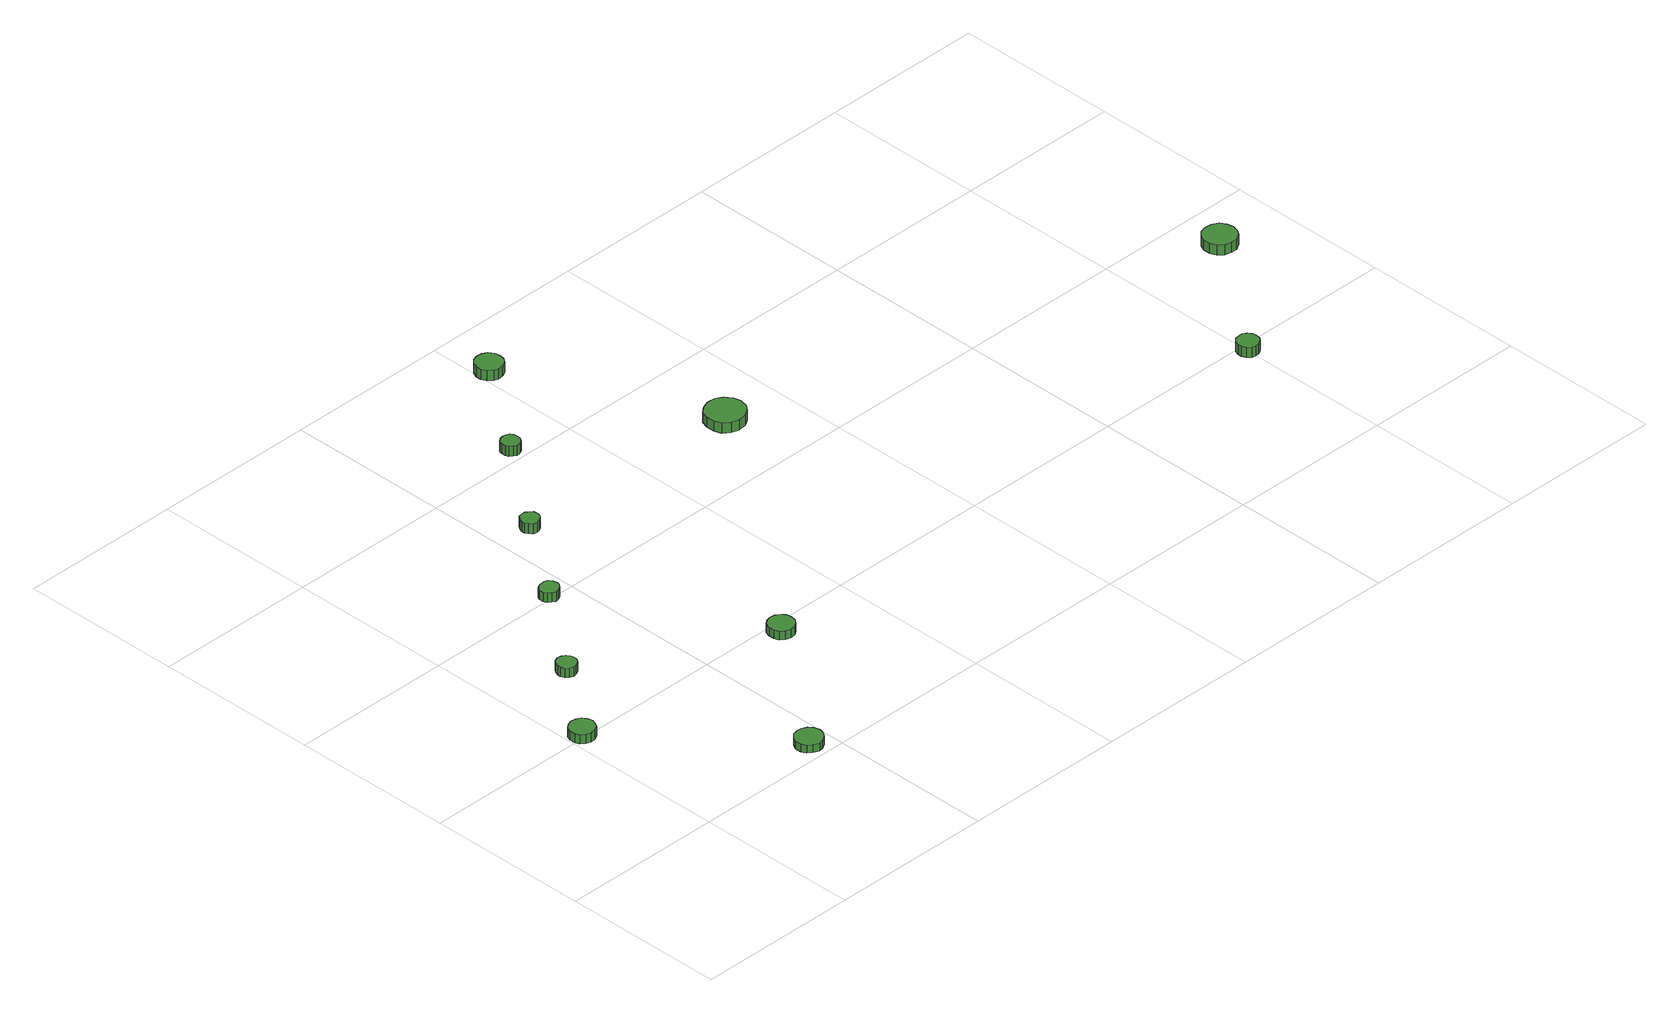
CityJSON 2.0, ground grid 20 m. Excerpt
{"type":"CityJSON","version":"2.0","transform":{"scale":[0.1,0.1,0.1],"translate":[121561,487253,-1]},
"CityObjects":{
"tree1":{"type":"SolitaryVegetationObject","attributes":{"function":"something"},"geometry":[{"type":"MultiSurface","lod":"1","boundaries":[[[0,1,2,3,4,5,6,7,8,9,10,11,12,13,14]],[[15,16,17,18,19,20,21,22,23,24,25,26,27,28,29]],[[0,29,28,1]],[[1,28,27,2]],[[2,27,26,3]],[[3,26,25,4]],[[4,25,24,5]],[[5,24,23,6]],[[6,23,22,7]],[[7,22,21,8]],[[8,21,20,9]],[[9,20,19,10]],[[10,19,18,11]],[[11,18,17,12]],[[12,17,16,13]],[[13,16,15,14]],[[14,15,29,0]]]}]},
"tree2":{"type":"SolitaryVegetationObject","attributes":{"function":"something"},"geometry":[{"type":"MultiSurface","lod":"1","boundaries":[[[30,31,32,33,34,35,36,37,38,39,40,41,42,43,44]],[[45,46,47,48,49,50,51,52,53,54,55,56,57,58,59]],[[30,59,58,31]],[[31,58,57,32]],[[32,57,56,33]],[[33,56,55,34]],[[34,55,54,35]],[[35,54,53,36]],[[36,53,52,37]],[[37,52,51,38]],[[38,51,50,39]],[[39,50,49,40]],[[40,49,48,41]],[[41,48,47,42]],[[42,47,46,43]],[[43,46,45,44]],[[44,45,59,30]]]}]},
"tree3":{"type":"SolitaryVegetationObject","attributes":{"function":"something"},"geometry":[{"type":"MultiSurface","lod":"1","boundaries":[[[60,61,62,63,64,65,66,67,68,69,70,71,72,73,74]],[[75,76,77,78,79,80,81,82,83,84,85,86,87,88,89]],[[60,89,88,61]],[[61,88,87,62]],[[62,87,86,63]],[[63,86,85,64]],[[64,85,84,65]],[[65,84,83,66]],[[66,83,82,67]],[[67,82,81,68]],[[68,81,80,69]],[[69,80,79,70]],[[70,79,78,71]],[[71,78,77,72]],[[72,77,76,73]],[[73,76,75,74]],[[74,75,89,60]]]}]},
"tree4":{"type":"SolitaryVegetationObject","attributes":{"function":"something"},"geometry":[{"type":"MultiSurface","lod":"1","boundaries":[[[90,91,92,93,94,95,96,97,98,99,100,101,102,103,104]],[[105,106,107,108,109,110,111,112,113,114,115,116,117,118,119]],[[90,119,118,91]],[[91,118,117,92]],[[92,117,116,93]],[[93,116,115,94]],[[94,115,114,95]],[[95,114,113,96]],[[96,113,112,97]],[[97,112,111,98]],[[98,111,110,99]],[[99,110,109,100]],[[100,109,108,101]],[[101,108,107,102]],[[102,107,106,103]],[[103,106,105,104]],[[104,105,119,90]]]}]},
"tree5":{"type":"SolitaryVegetationObject","attributes":{"function":"something"},"geometry":[{"type":"MultiSurface","lod":"1","boundaries":[[[120,121,122,123,124,125,126,127,128,129,130,131,132,133,134]],[[135,136,137,138,139,140,141,142,143,144,145,146,147,148,149]],[[120,149,148,121]],[[121,148,147,122]],[[122,147,146,123]],[[123,146,145,124]],[[124,145,144,125]],[[125,144,143,126]],[[126,143,142,127]],[[127,142,141,128]],[[128,141,140,129]],[[129,140,139,130]],[[130,139,138,131]],[[131,138,137,132]],[[132,137,136,133]],[[133,136,135,134]],[[134,135,149,120]]]}]},
"tree6":{"type":"SolitaryVegetationObject","attributes":{"function":"something"},"geometry":[{"type":"MultiSurface","lod":"1","boundaries":[[[150,151,152,153,154,155,156,157,158,159,160,161,162,163,164]],[[165,166,167,168,169,170,171,172,173,174,175,176,177,178,179]],[[150,179,178,151]],[[151,178,177,152]],[[152,177,176,153]],[[153,176,175,154]],[[154,175,174,155]],[[155,174,173,156]],[[156,173,172,157]],[[157,172,171,158]],[[158,171,170,159]],[[159,170,169,160]],[[160,169,168,161]],[[161,168,167,162]],[[162,167,166,163]],[[163,166,165,164]],[[164,165,179,150]]]}]},
"tree7":{"type":"SolitaryVegetationObject","attributes":{"function":"something"},"geometry":[{"type":"MultiSurface","lod":"1","boundaries":[[[180,181,182,183,184,185,186,187,188,189,190,191,192,193,194]],[[195,196,197,198,199,200,201,202,203,204,205,206,207,208,209]],[[180,209,208,181]],[[181,208,207,182]],[[182,207,206,183]],[[183,206,205,184]],[[184,205,204,185]],[[185,204,203,186]],[[186,203,202,187]],[[187,202,201,188]],[[188,201,200,189]],[[189,200,199,190]],[[190,199,198,191]],[[191,198,197,192]],[[192,197,196,193]],[[193,196,195,194]],[[194,195,209,180]]]}]},
"tree8":{"type":"SolitaryVegetationObject","attributes":{"function":"something"},"geometry":[{"type":"MultiSurface","lod":"1","boundaries":[[[210,211,212,213,214,215,216,217,218,219,220,221,222,223,224]],[[225,226,227,228,229,230,231,232,233,234,235,236,237,238,239]],[[210,239,238,211]],[[211,238,237,212]],[[212,237,236,213]],[[213,236,235,214]],[[214,235,234,215]],[[215,234,233,216]],[[216,233,232,217]],[[217,232,231,218]],[[218,231,230,219]],[[219,230,229,220]],[[220,229,228,221]],[[221,228,227,222]],[[222,227,226,223]],[[223,226,225,224]],[[224,225,239,210]]]}]},
"tree9":{"type":"SolitaryVegetationObject","attributes":{"function":"something"},"geometry":[{"type":"MultiSurface","lod":"1","boundaries":[[[240,241,242,243,244,245,246,247,248,249,250,251,252,253,254]],[[255,256,257,258,259,260,261,262,263,264,265,266,267,268,269]],[[240,269,268,241]],[[241,268,267,242]],[[242,267,266,243]],[[243,266,265,244]],[[244,265,264,245]],[[245,264,263,246]],[[246,263,262,247]],[[247,262,261,248]],[[248,261,260,249]],[[249,260,259,250]],[[250,259,258,251]],[[251,258,257,252]],[[252,257,256,253]],[[253,256,255,254]],[[254,255,269,240]]]}]},
"tree10":{"type":"SolitaryVegetationObject","attributes":{"function":"something"},"geometry":[{"type":"MultiSurface","lod":"1","boundaries":[[[270,271,272,273,274,275,276,277,278,279,280,281,282,283,284]],[[285,286,287,288,289,290,291,292,293,294,295,296,297,298,299]],[[270,299,298,271]],[[271,298,297,272]],[[272,297,296,273]],[[273,296,295,274]],[[274,295,294,275]],[[275,294,293,276]],[[276,293,292,277]],[[277,292,291,278]],[[278,291,290,279]],[[279,290,289,280]],[[280,289,288,281]],[[281,288,287,282]],[[282,287,286,283]],[[283,286,285,284]],[[284,285,299,270]]]}]},
"tree11":{"type":"SolitaryVegetationObject","attributes":{"function":"something"},"geometry":[{"type":"MultiSurface","lod":"1","boundaries":[[[300,301,302,303,304,305,306,307,308,309,310,311,312,313,314]],[[315,316,317,318,319,320,321,322,323,324,325,326,327,328,329]],[[300,329,328,301]],[[301,328,327,302]],[[302,327,326,303]],[[303,326,325,304]],[[304,325,324,305]],[[305,324,323,306]],[[306,323,322,307]],[[307,322,321,308]],[[308,321,320,309]],[[309,320,319,310]],[[310,319,318,311]],[[311,318,317,312]],[[312,317,316,313]],[[313,316,315,314]],[[314,315,329,300]]]}]}
},
"vertices":[
[33,204,18],[31,210,18],[28,215,18],[22,218,18],[16,219,18],[10,217,18],[5,213,18],[3,207,18],[3,201,18],[5,195,18],[10,191,18],[16,189,18],[22,190,18],[28,193,18],[31,198,18],[31,198,6],[28,193,6],[22,190,6],[16,189,6],[10,191,6],[5,195,6],[3,201,6],[3,207,6],[5,213,6],[10,217,6],[16,219,6],[22,218,6],[28,215,6],[31,210,6],[33,204,6],
[100,297,18],[99,302,18],[96,306,18],[92,308,18],[87,309,18],[82,307,18],[79,304,18],[77,299,18],[77,295,18],[79,290,18],[82,287,18],[87,285,18],[92,286,18],[96,288,18],[99,292,18],[99,292,6],[96,288,6],[92,286,6],[87,285,6],[82,287,6],[79,290,6],[77,295,6],[77,299,6],[79,304,6],[82,307,6],[87,309,6],[92,308,6],[96,306,6],[99,302,6],[100,297,6],
[191,24,16],[189,31,16],[185,36,16],[179,39,16],[173,40,16],[166,38,16],[161,33,16],[158,27,16],[158,20,16],[161,14,16],[166,10,16],[173,7,16],[179,8,16],[185,12,16],[189,17,16],[189,17,6],[185,12,6],[179,8,6],[173,7,6],[166,10,6],[161,14,6],[158,20,6],[158,27,6],[161,33,6],[166,38,6],[173,40,6],[179,39,6],[185,36,6],[189,31,6],[191,24,6],
[183,404,18],[182,409,18],[179,413,18],[175,415,18],[170,415,18],[166,414,18],[162,411,18],[160,407,18],[160,402,18],[162,398,18],[166,395,18],[170,393,18],[175,394,18],[179,396,18],[182,400,18],[182,400,6],[179,396,6],[175,394,6],[170,393,6],[166,395,6],[162,398,6],[160,402,6],[160,407,6],[162,411,6],[166,414,6],[170,415,6],[175,415,6],[179,413,6],[182,409,6],[183,404,6],
[313,187,17],[312,193,17],[308,198,17],[303,201,17],[296,202,17],[290,200,17],[285,196,17],[283,190,17],[283,183,17],[285,177,17],[290,173,17],[296,171,17],[303,172,17],[308,175,17],[312,180,17],[312,180,6],[308,175,6],[303,172,6],[296,171,6],[290,173,6],[285,177,6],[283,183,6],[283,190,6],[285,196,6],[290,200,6],[296,202,6],[303,201,6],[308,198,6],[312,193,6],[313,187,6],
[256,505,19],[255,510,19],[252,513,19],[248,516,19],[244,516,19],[239,515,19],[236,512,19],[234,507,19],[234,503,19],[236,499,19],[239,495,19],[244,494,19],[248,495,19],[252,497,19],[255,501,19],[255,501,6],[252,497,6],[248,495,6],[244,494,6],[239,495,6],[236,499,6],[234,503,6],[234,507,6],[236,512,6],[239,515,6],[244,516,6],[248,516,6],[252,513,6],[255,510,6],[256,505,6],
[334,611,25],[333,616,25],[331,620,25],[327,622,25],[322,622,25],[318,621,25],[314,618,25],[313,614,25],[313,609,25],[314,605,25],[318,602,25],[322,600,25],[327,601,25],[331,603,25],[333,607,25],[333,607,12],[331,603,12],[327,601,12],[322,600,12],[318,602,12],[314,605,12],[313,609,12],[313,614,12],[314,618,12],[318,621,12],[322,622,12],[327,622,12],[331,620,12],[333,616,12],[334,611,12],
[423,725,26],[422,732,26],[418,738,26],[412,741,26],[405,742,26],[399,740,26],[394,735,26],[391,729,26],[391,722,26],[394,716,26],[399,711,26],[405,709,26],[412,710,26],[418,713,26],[422,719,26],[422,719,13],[418,713,13],[412,710,13],[405,709,13],[399,711,13],[394,716,13],[391,722,13],[391,729,13],[394,735,13],[399,740,13],[405,742,13],[412,741,13],[418,738,13],[422,732,13],[423,725,13],
[545,490,24],[543,499,24],[537,507,24],[529,512,24],[519,513,24],[510,510,24],[502,504,24],[499,495,24],[499,485,24],[502,476,24],[510,470,24],[519,467,24],[529,468,24],[537,473,24],[543,480,24],[543,480,11],[537,473,11],[529,468,11],[519,467,11],[510,470,11],[502,476,11],[499,485,11],[499,495,11],[502,504,11],[510,510,11],[519,513,11],[529,512,11],[537,507,11],[543,499,11],[545,490,11],
[1011,188,22],[1010,194,22],[1007,198,22],[1002,201,22],[997,201,22],[992,200,22],[988,196,22],[986,191,22],[986,186,22],[988,181,22],[992,177,22],[997,176,22],[1002,176,22],[1007,179,22],[1010,183,22],[1010,183,9],[1007,179,9],[1002,176,9],[997,176,9],[992,177,9],[988,181,9],[986,186,9],[986,191,9],[988,196,9],[992,200,9],[997,201,9],[1002,201,9],[1007,198,9],[1010,194,9],[1011,188,9],
[1132,342,23],[1130,350,23],[1126,357,23],[1118,361,23],[1110,362,23],[1102,360,23],[1096,354,23],[1093,347,23],[1093,338,23],[1096,331,23],[1102,325,23],[1110,323,23],[1118,323,23],[1126,328,23],[1130,334,23],[1130,334,10],[1126,328,10],[1118,323,10],[1110,323,10],[1102,325,10],[1096,331,10],[1093,338,10],[1093,347,10],[1096,354,10],[1102,360,10],[1110,362,10],[1118,361,10],[1126,357,10],[1130,350,10],[1132,342,10]
]}
